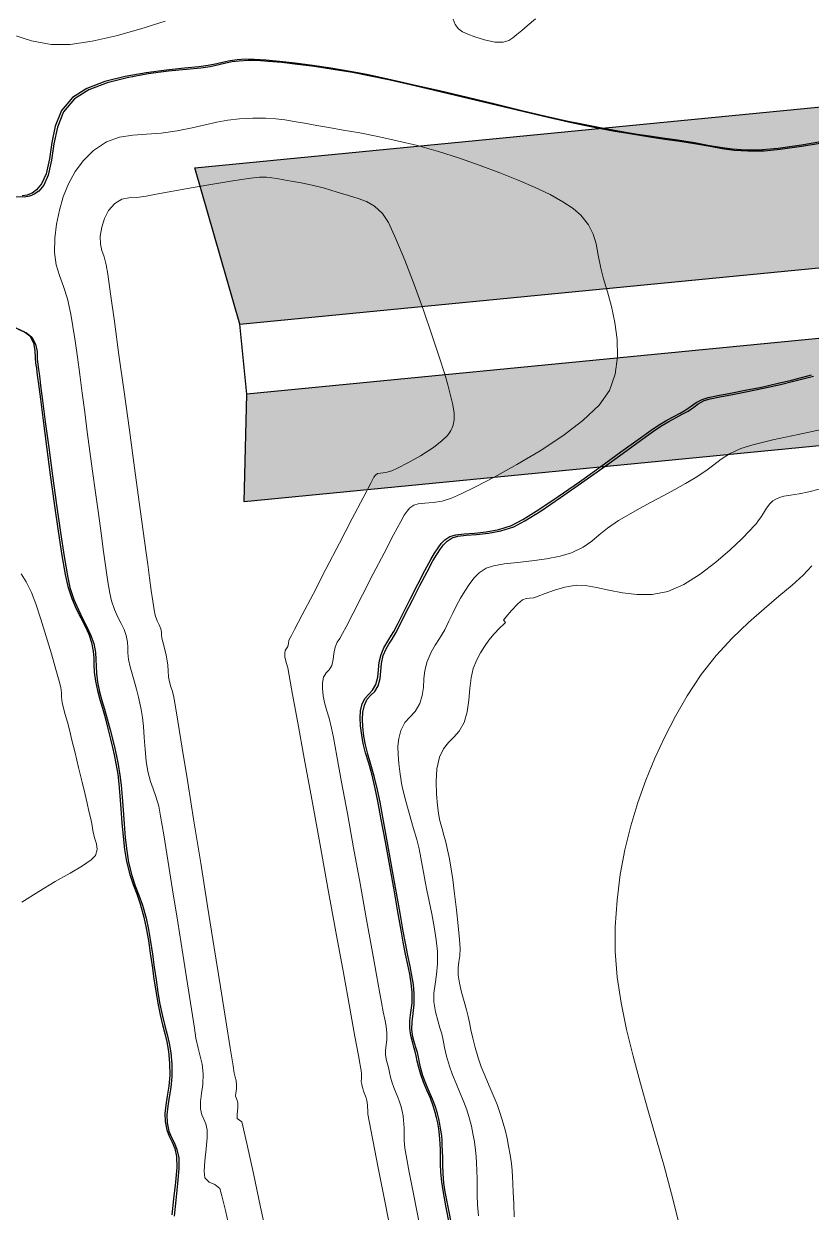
# Model space of a CAD drawing. Header units: metres. Extents: x 2662 to 3279, y 1027 to 1511.
# Drawn here: x 2725.8 to 2764.9, y 1315.4 to 1374.4 of the extents above; entities that cross this region are included whole.
import ezdxf

# ---------------------------------------------------------------- set-up
doc = ezdxf.new("R2010")
doc.units = ezdxf.units.M
doc.header["$LTSCALE"] = 1000
doc.layers.add('BREAKWATER', color=210, linetype='Continuous')
doc.layers.add('CONT-MJR', color=251, linetype='Continuous', lineweight=30)
doc.layers.add('CONT-MNR', color=252, linetype='Continuous', lineweight=9)

# ---------------------------------------------------------------- blocks, each defined once
blk = doc.blocks.new('Break Water Opsi 1')
at = {"transparency": 33554636}
h = blk.add_hatch(dxfattribs=at)
h.set_pattern_fill('GRAVEL', scale=3)
h.set_pattern_definition([(228.012787504, (2.163700201166794, 1.297844943910604), (-24.00000000000018, -27.00000000000001), [0.403608, -39.9572641412211]), (184.969740728, (1.893700201166794, 0.9978449439106045), (35.99999999999993, 3.000000000000105), [0.692604, -68.56777428368999]), (132.510447078, (1.203700201166794, 0.9378449439106045), (30.00000000000035, -32.99999999999959), [0.488364, -48.3480977882991]), (267.273689006, (0.03370020116679373, 0.1878449439106045), (3.000000000000073, 60.00000000000006), [0.6307139999999997, -62.44067412488698]), (292.833654178, (0.003700201166793704, -0.4421550560893956), (-14.99999999999996, 36.00000000000009), [0.6184649999999997, -61.22811938426488]), (357.273689006, (0.2437002011667937, -1.012155056089396), (-60.00000000000006, 3.000000000000076), [0.6307139999999997, -62.44067412488698]), (37.6942404667, (0.8737002011667936, -1.042155056089396), (-38.99999999999999, -29.99999999999992), [0.8340869999999999, -82.574545646748]), (72.2553283749, (1.533700201166794, -0.5321550560893957), (21.00000000000008, 66.00000000000001), [0.7874639999999996, -77.95896449044015]), (121.429565615, (1.773700201166794, 0.2178449439106043), (-24.00000000000006, 38.99999999999996), [0.63285, -62.65221932918699]), (175.236358309, (1.443700201166794, 0.7578449439106043), (32.99999999999995, -3.000000000000114), [0.722496, -35.4022877363769]), (222.397437798, (0.7237002011667937, 0.8178449439106044), (-35.99999999999989, -32.99999999999991), [0.9343440000000001, -92.5001250143847]), (138.814074834, (3.003700201166794, 0.1578449439106042), (-21.0000000000001, 18), [0.3189029999999998, -31.57153443820409]), (171.46923439, (2.763700201166794, 0.3678449439106042), (38.99999999999999, -5.999999999999986), [0.606711, -60.06453424847101]), (225, (2.163700201166794, 0.4578449439106045), (-3.33066907387547e-16, -2.999999999999799), [0.4242629999999999, -3.8183776871193]), (203.198590514, (1.953700201166794, 0.8178449439106044), (14.99999999999997, 5.999999999999926), [0.228474, -22.6188453175917]), (291.801409486, (1.743700201166793, 0.7278449439106045), (-2.999999999999052, 9.000000000000307), [0.323109, -15.8323854214035]), (30.96375653209999, (1.863700201166794, 0.4278449439106042), (9.00000000000016, 5.999999999999939), [0.524787, -16.9680686845359]), (161.565051177, (2.313700201166794, 0.6978449439106047), (6.000000000000035, -2.99999999999993), [0.3794729999999999, -9.107359980505194]), (16.389540334, (0.003700201166793704, 0.7278449439106045), (29.9999999999999, 9.000000000000131), [0.5316, -52.6285354400082]), (70.3461759419, (0.5137002011667937, 0.8778449439106044), (-12.00000000000366, -33.00000000001019), [0.445983, -44.152223241957]), (293.198590514, (2.313700201166794, 1.297844943910604), (-5.999999999999911, 14.99999999999997), [0.456945, -22.3903743175917]), (343.610459666, (2.493700201166793, 0.8778449439106044), (-29.9999999999999, 9.000000000000131), [0.5315999999999996, -52.62853544000698]), (339.44395478, (0.003700201166793704, -1.132155056089396), (-15.00000000000011, 6.000000000000073), [0.5126399999999997, -25.11937123595249]), (294.775140569, (0.4837002011667937, -1.312155056089396), (-15.00000000000002, 33.00000000000001), [0.429534, -42.523929189828]), (66.8014094864, (2.343700201166794, -1.702155056089396), (5.999999999999943, 14.99999999999991), [0.456945, -22.3903743175917]), (17.3540246363, (2.523700201166794, -1.282155056089396), (-38.99999999999993, -11.99999999999989), [0.502893, -49.78627084272]), (69.44395478040002, (0.8737002011667936, -1.702155056089396), (-6.000000000000021, -14.99999999999986), [0.2563199999999998, -25.37569123595249]), (101.309932474, (2.163700201166794, -1.702155056089396), (-2.999999999999892, 12.00000000000004), [0.15297, -15.1440885407784]), (165.963756532, (2.133700201166794, -1.552155056089396), (8.999999999999876, -3.000000000000004), [0.618465, -11.7508518768531]), (186.009005957, (1.533700201166794, -1.402155056089396), (30.00000000000014, 2.999999999999949), [0.57315, -56.74176952362841]), (303.690067526, (1.863700201166794, 0.1578449439106042), (-2.999999999999962, 5.999999999999957), [0.4326659999999998, -10.383987826392]), (353.157226587, (2.103700201166793, -0.2021550560893957), (51.00000000000004, -6.000000000000158), [0.755382, -74.7826878720849]), (60.9453959009, (2.853700201166793, -0.2921550560893957), (-11.99999999999993, -20.99999999999993), [0.308868, -30.578022422961]), (90, (3.003700201166794, -0.0221550560893955), (-3, 3), [0.18, -2.82]), (120.256437164, (1.473700201166794, -1.312155056089396), (12.00000000000003, -21.00000000000002), [0.416772, -41.2605599683494]), (48.01278750420001, (1.263700201166794, -0.9521550560893957), (24, 26.99999999999993), [0.8072159999999999, -39.5536561412211]), (0, (1.803700201166794, -0.3521550560893956), (3, 3), [0.78, -2.22]), (325.3048464690001, (2.583700201166794, -0.3521550560893956), (30.00000000000042, -20.99999999999947), [0.4743419999999999, -46.95982290252598]), (254.054604099, (2.973700201166793, -0.6221550560893956), (-3.000000000000113, -12.00000000000001), [0.436806, -21.4035236678415]), (207.645975364, (2.853700201166793, -1.042155056089396), (-56.99999999999985, -30.00000000000014), [0.711195, -70.40842254677818]), (175.42607874, (2.223700201166793, -1.372155056089396), (-38.99999999999986, 3.000000000000004), [0.752397, -74.48722022390669])])
edge = h.paths.add_edge_path()
edge.add_line((434236.985670043, 132320.7710872445), (434220.090899719, 132319.8673447533))
edge.add_line((434220.090899719, 132319.8673447533), (434185.311480811, 132310.9440993421))
edge.add_line((434185.311480811, 132310.9440993421), (434093.624341269, 132280.8143879171))
edge.add_arc((434096.9595709826, 132273.0920693961), 8.411775114783595, 113.359267861174, 282.6469947045569)
edge.add_line((434098.8012755348, 132264.8843848917), (434190.0131028563, 132294.8578679883))
edge.add_line((434190.0131028563, 132294.8578679883), (434222.644467291, 132303.2299938631))
edge.add_line((434222.644467291, 132303.2299938631), (434234.179722315, 132303.8470428027))
edge.add_line((434234.179722315, 132303.8470428027), (434387.1344768549, 132242.3919128821))
edge.add_line((434387.1344768549, 132242.3919128821), (434387.2182876185, 132248.0700364875))
edge.add_line((434387.2182876185, 132248.0700364875), (434235.0675744319, 132309.2021135813))
edge.add_line((434235.0675744319, 132309.2021135813), (434221.8364727757, 132308.4943496672))
edge.add_line((434221.8364727757, 132308.4943496672), (434188.525425433, 132299.9478397003))
edge.add_line((434188.525425433, 132299.9478397003), (434097.5862162843, 132270.0574223494))
edge.add_arc((434097.4376883176, 132271.8525226088), 1.801234437335475, 122.122792458963, 274.7299224599745, ccw=False)
edge.add_line((434096.4799079776, 132273.3780068986), (434187.5429969459, 132303.3091417742))
edge.add_line((434187.5429969459, 132303.3091417742), (434221.302891492, 132311.9708110473))
edge.add_line((434221.302891492, 132311.9708110473), (434235.6538918677, 132312.7384810766))
edge.add_line((434235.6538918677, 132312.7384810766), (434388.5231546611, 132251.3177005713))
edge.add_line((434388.5231546611, 132251.3177005713), (434393.6674192219, 132257.8185018153))
edge.add_line((434393.6674192219, 132257.8185018153), (434236.985670043, 132320.7710872445))
edge = h.paths.add_edge_path()
edge.add_line((434036.490350245, 132263.1858932888), (433967.0857589357, 132256.4281898427))
edge.add_line((433967.0857589357, 132256.4281898427), (433969.3363691585, 132248.6597292963))
edge.add_line((433969.3363691585, 132248.6597292963), (434037.7724654429, 132255.3231334743))
edge.add_arc((434037.5700973622, 132253.54515385), 1.789459243617594, -72.38423380495408, 83.50658869991548, ccw=False)
edge.add_line((434038.1116452975, 132251.8396069528), (433969.675549013, 132245.1762027747))
edge.add_line((433969.675549013, 132245.1762027747), (433969.5465861936, 132239.8385825571))
edge.add_line((433969.5465861936, 132239.8385825571), (434038.692864848, 132246.5711349248))
edge.add_arc((434037.0793247843, 132254.810603985), 8.39597295916424, 281.0800476892767, 454.0225824890141)
at = {"layer": 'BREAKWATER', "color": 3, "elevation": 3.37554082676733}
blk.add_lwpolyline([(434038.6215603044, 132246.5567963542), (433969.5428859923, 132239.8308264055), (433969.6718488117, 132245.1684466231), (433969.3326689572, 132248.6519731447), (433967.0820587345, 132256.4204336911), (434036.9983424295, 132263.227958991)], dxfattribs=at)
blk.add_lwpolyline([(433969.3326689574, 132248.6519731447), (434037.7687652418, 132255.3153773227, -0.808995576705709), (434038.1079450963, 132251.8318508012), (433969.6718488118, 132245.1684466231)], format="xyb", dxfattribs=at)

msp = doc.modelspace()

# ---------------------------------------------------------------- linework, layer by layer
at = {"flags": 128}
for points in [[(2765.898782018222, 1368.639490581797), (2764.462231003271, 1368.397783924457), (2763.299706092569, 1368.228183267852), (2762.516614688676, 1368.153898011699), (2761.687904593767, 1368.149487961181), (2761.011672002845, 1368.192450389829), (2760.41156920907, 1368.272618721162), (2759.811248505604, 1368.379826378757), (2759.13436218578, 1368.503906785841), (2758.304562542528, 1368.634693366107), (2757.564493759942, 1368.739209381495), (2756.913799387053, 1368.83376853818), (2756.310933139232, 1368.926103865359), (2755.714348732027, 1369.02394839223), (2755.082499880867, 1369.135035148104), (2754.373840301064, 1369.267097162122), (2753.546823708107, 1369.427867463654), (2752.775666459346, 1369.591745250315), (2751.761803903907, 1369.823212767699), (2750.564557719975, 1370.10519570739), (2749.243249586084, 1370.420619761203), (2747.857201180303, 1370.752410620548), (2746.465734180993, 1371.083493977068), (2745.128170266281, 1371.396795522286), (2743.903831114701, 1371.675240947962), (2742.852038404321, 1371.901755945622), (2742.032113813445, 1372.059266206789), (2741.070726287434, 1372.216694652317), (2740.153303283382, 1372.352751691923), (2739.297597141121, 1372.465879695005), (2738.521360200072, 1372.554521031077), (2737.842344800009, 1372.617118069301), (2737.278303280414, 1372.652113179308), (2736.846987980883, 1372.657948730378), (2736.409401753975, 1372.63278560094), (2736.062210797098, 1372.585381323627), (2735.74582077685, 1372.518957123258), (2735.40063735959, 1372.436734224359), (2734.967066211858, 1372.341933851693), (2734.505145189293, 1372.280897574014), (2733.789638573769, 1372.212320584203), (2732.892875186167, 1372.120471832731), (2731.88718384708, 1371.989620269606), (2730.844893377157, 1371.804034845186), (2729.838332597282, 1371.54798450971), (2728.939830327929, 1371.205738213243), (2728.221715389925, 1370.761564906144), (2727.679060629452, 1370.109859837549), (2727.369693930551, 1369.340714243804), (2727.201300241634, 1368.517492271824), (2727.081564511637, 1367.703558068762), (2726.918171689321, 1366.962275781533), (2726.693988610466, 1366.46414003787), (2726.440309965284, 1366.167181133739), (2726.219379092682, 1366.013308849399), (2726.091154562425, 1365.951123542366), (2725.97989345627, 1365.912906384309), (2725.71957741893, 1365.871731607574)], [(2725.416301878867, 1359.311830064961), (2725.840530958026, 1359.116515213837), (2726.104931783745, 1358.912381974146), (2726.287220292666, 1358.562837434157), (2726.357264726364, 1358.189807337806), (2726.373139402246, 1357.83874879956), (2726.392918637313, 1357.555118933999), (2726.432802473252, 1357.302041301252), (2726.45797004929, 1357.099994234198), (2726.491053949517, 1356.845703848677), (2726.534367174375, 1356.513004836374), (2726.630343251628, 1355.767740204795), (2726.768164416949, 1354.705805556771), (2726.937012905894, 1353.423096495079), (2727.126070954079, 1352.015508622319), (2727.324520797119, 1350.578937541325), (2727.521544670569, 1349.209278854697), (2727.70632480987, 1348.00242816521), (2727.868043450871, 1347.054281075641), (2727.995882829068, 1346.46073318853), (2728.192714254022, 1345.867035386017), (2728.413488254532, 1345.353061868906), (2728.640093545778, 1344.898077049506), (2728.85441884282, 1344.481345339776), (2729.038352860777, 1344.082131151673), (2729.173784314712, 1343.679698897274), (2729.259990842022, 1343.244906958872), (2729.288739426061, 1342.890183663093), (2729.293738647014, 1342.560576448955), (2729.308697084954, 1342.201132755475), (2729.3673233203, 1341.756900021496), (2729.46806849254, 1341.284236097165), (2729.58450921945, 1340.850523125594), (2729.713042298389, 1340.417344985103), (2729.85006452666, 1339.946285554189), (2729.991972701507, 1339.398928710939), (2730.118609511467, 1338.878210363832), (2730.219429856165, 1338.464391788216), (2730.305248849442, 1338.085044913557), (2730.386881605197, 1337.66774166909), (2730.475143237388, 1337.140053984399), (2730.535832639201, 1336.646928330864), (2730.586262913187, 1336.056662756465), (2730.632936680339, 1335.402161635672), (2730.68235656165, 1334.716329343249), (2730.741025178168, 1334.032070254248), (2730.815445150888, 1333.382288743373), (2730.912119100684, 1332.799889185272), (2731.072404962498, 1332.150269660265), (2731.242844950581, 1331.643747561941), (2731.419680280144, 1331.185317687322), (2731.599152166046, 1330.67997483331), (2731.777501823438, 1330.032713796924), (2731.895687101059, 1329.472046789752), (2732.00066117302, 1328.870845100474), (2732.096342000818, 1328.243403737414), (2732.186647545778, 1327.604017708664), (2732.275495769455, 1326.966982022665), (2732.366804633172, 1326.346591687568), (2732.464492098486, 1325.757141711695), (2732.585886269225, 1325.164136141752), (2732.707152850634, 1324.678712742966), (2732.821557583345, 1324.249009704664), (2732.922366207697, 1323.823165216348), (2733.002844464149, 1323.349317467229), (2733.056258093157, 1322.775604646576), (2733.058709174801, 1322.169965933582), (2733.008823855837, 1321.627459728722), (2732.933653976476, 1321.136903053771), (2732.860251377103, 1320.687112930677), (2732.815667897695, 1320.266906380925), (2732.826955378753, 1319.865100426464), (2732.913786684046, 1319.455790922492), (2733.041131962555, 1319.13824009614), (2733.18293312739, 1318.851214536447), (2733.313132091599, 1318.533480832567), (2733.405670768231, 1318.12380557354), (2733.410750595677, 1317.589537444389), (2733.345288096286, 1316.854237757721), (2733.250786557211, 1316.029020630968), (2733.168749265197, 1315.225000181915)], [(2746.989183726196, 1314.676619981455), (2746.790196724992, 1315.685264006762), (2746.646803064213, 1316.441828753082), (2746.576949638197, 1316.867892339865), (2746.536821436136, 1317.350023842223), (2746.525728055508, 1317.758861683174), (2746.524674513435, 1318.122109428844), (2746.514665826689, 1318.467470645594), (2746.499959036067, 1318.759941304782), (2746.489218659291, 1318.988128891254), (2746.470060928084, 1319.215154241286), (2746.430102074227, 1319.504138191386), (2746.378589277562, 1319.805244875354), (2746.324262571287, 1320.061769183822), (2746.253977467421, 1320.326528088462), (2746.154589477984, 1320.652338560884), (2746.014069487922, 1321.035125840669), (2745.846910623658, 1321.42852755995), (2745.679751759278, 1321.821929279114), (2745.539231769274, 1322.204716559015), (2745.438228562939, 1322.558619812869), (2745.365251430717, 1322.870200019835), (2745.310386318829, 1323.13608858878), (2745.263719173031, 1323.352916928629), (2745.200957321095, 1323.567236726095), (2745.119267698609, 1323.828944391028), (2745.040925664361, 1324.139688417238), (2744.98820657673, 1324.501117298128), (2744.994963217293, 1324.887584739346), (2745.048886919742, 1325.293497735091), (2745.103010871097, 1325.750584712058), (2745.110368258319, 1326.290574096706), (2745.06728128367, 1326.747147132041), (2744.993834836408, 1327.191938598563), (2744.897715033206, 1327.658397190021), (2744.786607990739, 1328.17997160034), (2744.66819982574, 1328.790110523502), (2744.561947331763, 1329.387623220081), (2744.403524772729, 1330.282865519151), (2744.20937824482, 1331.37783888027), (2743.99595384387, 1332.574544762941), (2743.779697665944, 1333.774984626662), (2743.57705580705, 1334.88115993082), (2743.404474363196, 1335.795072135031), (2743.278399430331, 1336.418722698737), (2743.115837744378, 1337.086507413226), (2742.950498704274, 1337.672337179461), (2742.798671039577, 1338.190022535836), (2742.676643479615, 1338.653374020573), (2742.600704753712, 1339.076202172068), (2742.549637659336, 1339.538304152414), (2742.526133174192, 1339.928875798806), (2742.546743748592, 1340.281203159112), (2742.62802183302, 1340.628572281606), (2742.773114296258, 1340.912597917234), (2742.954701681795, 1341.109998028473), (2743.143636952328, 1341.306713481589), (2743.310773070319, 1341.588685142381), (2743.406545250268, 1341.945828062871), (2743.440803688775, 1342.312409948247), (2743.473523822554, 1342.690900644268), (2743.564681088144, 1343.083769996748), (2743.703299265529, 1343.414990957982), (2743.846163333335, 1343.660486199059), (2744.004890526644, 1343.900650143022), (2744.191098080365, 1344.215877213496), (2744.374178672092, 1344.570041865615), (2744.662618820846, 1345.13963893671), (2745.014622051151, 1345.835991855517), (2745.388391887186, 1346.570424050772), (2745.742131853592, 1347.254258951153), (2746.034045474719, 1347.798819985571), (2746.222336274804, 1348.115430582528), (2746.404487909166, 1348.382250545353), (2746.557648305664, 1348.592525154158), (2746.7352486687, 1348.769628225457), (2746.990720202331, 1348.936933575528), (2747.275053329648, 1349.021237360294), (2747.691006387117, 1349.067740230278), (2748.207444927596, 1349.10722498262), (2748.793234504642, 1349.170474414345), (2749.417240671114, 1349.288271322478), (2750.048328980686, 1349.491398504101), (2750.608679684926, 1349.785621939732), (2751.407319985213, 1350.286463321808), (2752.369134627515, 1350.93328576469), (2753.419008357799, 1351.665452382857), (2754.481825921916, 1352.422326290786), (2755.482472065777, 1353.14327060278), (2756.345831535232, 1353.7676484332), (2756.99678907619, 1354.234822896639), (2757.360229434503, 1354.484157107344), (2757.766606050426, 1354.72290684665), (2758.118656989303, 1354.913018033646), (2758.429606493678, 1355.076645699194), (2758.712678806157, 1355.235944873983), (2758.997377022809, 1355.433290378637), (2759.217720983433, 1355.600420242797), (2759.517251844284, 1355.758054251123), (2759.815996302116, 1355.844975919444), (2760.299359894473, 1355.947389861317), (2760.928494994178, 1356.067458495828), (2761.664553973706, 1356.207344241538), (2762.468689205823, 1356.369209517298), (2763.302053063292, 1356.555216741962), (2763.956658435752, 1356.718997886211), (2764.9569730949, 1356.978995219145)]]:
    msp.add_lwpolyline(points, dxfattribs=at)
at = {"layer": 'CONT-MJR', "elevation": -1, "flags": 128}
for points in [[(2766.006504105549, 1368.579318277169), (2764.569953090598, 1368.337611619829), (2763.407428179896, 1368.168010963224), (2762.624336776003, 1368.093725707071), (2761.795626681093, 1368.089315656553), (2761.119394090171, 1368.132278085201), (2760.519291296397, 1368.212446416534), (2759.91897059293, 1368.319654074129), (2759.242084273107, 1368.443734481213), (2758.412284629855, 1368.574521061479), (2757.672215847268, 1368.679037076867), (2757.021521474379, 1368.773596233552), (2756.418655226559, 1368.865931560731), (2755.822070819354, 1368.963776087602), (2755.190221968193, 1369.074862843476), (2754.481562388391, 1369.206924857494), (2753.654545795433, 1369.367695159026), (2752.883388546673, 1369.531572945687), (2751.869525991234, 1369.763040463071), (2750.672279807301, 1370.045023402762), (2749.350971673411, 1370.360447456575), (2747.96492326763, 1370.69223831592), (2746.57345626832, 1371.02332167244), (2745.235892353608, 1371.336623217658), (2744.011553202027, 1371.615068643334), (2742.959760491648, 1371.841583640994), (2742.139835900772, 1371.999093902161), (2741.178448374761, 1372.156522347689), (2740.261025370709, 1372.292579387295), (2739.405319228447, 1372.405707390377), (2738.629082287399, 1372.494348726449), (2737.950066887336, 1372.556945764673), (2737.38602536774, 1372.59194087468), (2736.954710068209, 1372.59777642575), (2736.517123841301, 1372.572613296312), (2736.169932884425, 1372.525209018999), (2735.853542864176, 1372.45878481863), (2735.508359446917, 1372.376561919732), (2735.074788299185, 1372.281761547065), (2734.61286727662, 1372.220725269387), (2733.897360661095, 1372.152148279575), (2733.000597273493, 1372.060299528103), (2731.994905934406, 1371.929447964978), (2730.952615464484, 1371.743862540558), (2729.946054684608, 1371.487812205082), (2729.047552415256, 1371.145565908615), (2728.329437477251, 1370.701392601516), (2727.786782716778, 1370.049687532921), (2727.477416017878, 1369.280541939176), (2727.309022328961, 1368.457319967196), (2727.189286598964, 1367.643385764134), (2727.025893776648, 1366.902103476905), (2726.801710697792, 1366.403967733243), (2726.54803205261, 1366.107008829111), (2726.327101180009, 1365.953136544771), (2726.198876649752, 1365.890951237738), (2726.087615543597, 1365.852734079681), (2725.827299506257, 1365.811559302946), (2725.352556883153, 1365.830410625068)], [(2725.524023966193, 1359.251657760333), (2725.948253045352, 1359.056342909209), (2726.212653871072, 1358.852209669518), (2726.394942379992, 1358.502665129529), (2726.46498681369, 1358.129635033178), (2726.480861489573, 1357.778576494932), (2726.500640724639, 1357.494946629371), (2726.540524560579, 1357.241868996624), (2726.565692136616, 1357.03982192957), (2726.598776036843, 1356.785531544049), (2726.642089261702, 1356.452832531746), (2726.738065338955, 1355.707567900167), (2726.875886504276, 1354.645633252143), (2727.044734993221, 1353.362924190451), (2727.233793041406, 1351.955336317691), (2727.432242884445, 1350.518765236697), (2727.629266757895, 1349.149106550069), (2727.814046897197, 1347.942255860582), (2727.975765538197, 1346.994108771013), (2728.103604916395, 1346.400560883902), (2728.300436341348, 1345.806863081389), (2728.521210341859, 1345.292889564279), (2728.747815633104, 1344.837904744878), (2728.962140930146, 1344.421173035148), (2729.146074948104, 1344.021958847045), (2729.281506402039, 1343.619526592646), (2729.367712929349, 1343.184734654244), (2729.396461513387, 1342.830011358465), (2729.401460734341, 1342.500404144327), (2729.41641917228, 1342.140960450847), (2729.475045407627, 1341.696727716868), (2729.575790579866, 1341.224063792537), (2729.692231306776, 1340.790350820966), (2729.820764385716, 1340.357172680475), (2729.957786613987, 1339.886113249561), (2730.099694788833, 1339.338756406311), (2730.226331598794, 1338.818038059204), (2730.327151943492, 1338.404219483588), (2730.412970936769, 1338.024872608929), (2730.494603692524, 1337.607569364462), (2730.582865324714, 1337.079881679771), (2730.643554726527, 1336.586756026236), (2730.693985000514, 1335.996490451837), (2730.740658767666, 1335.341989331044), (2730.790078648976, 1334.656157038621), (2730.848747265495, 1333.97189794962), (2730.923167238215, 1333.322116438746), (2731.019841188011, 1332.739716880644), (2731.180127049824, 1332.090097355637), (2731.350567037908, 1331.583575257313), (2731.527402367471, 1331.125145382694), (2731.706874253373, 1330.619802528682), (2731.885223910765, 1329.972541492296), (2732.003409188385, 1329.411874485124), (2732.108383260346, 1328.810672795846), (2732.204064088145, 1328.183231432786), (2732.294369633105, 1327.543845404036), (2732.383217856782, 1326.906809718037), (2732.474526720499, 1326.28641938294), (2732.572214185812, 1325.696969407067), (2732.693608356552, 1325.103963837124), (2732.814874937961, 1324.618540438338), (2732.929279670671, 1324.188837400036), (2733.030088295024, 1323.76299291172), (2733.110566551476, 1323.289145162601), (2733.163980180484, 1322.715432341948), (2733.166431262128, 1322.109793628954), (2733.116545943164, 1321.567287424094), (2733.041376063803, 1321.076730749143), (2732.96797346443, 1320.626940626049), (2732.923389985021, 1320.206734076297), (2732.93467746608, 1319.804928121836), (2733.021508771372, 1319.395618617864), (2733.148854049882, 1319.078067791512), (2733.290655214717, 1318.791042231819), (2733.420854178926, 1318.473308527939), (2733.513392855558, 1318.063633268912), (2733.518472683004, 1317.529365139761), (2733.453010183613, 1316.794065453093), (2733.358508644537, 1315.96884832634), (2733.276471352524, 1315.164827877287)], [(2747.096905813522, 1314.616447676827), (2746.897918812318, 1315.625091702134), (2746.754525151539, 1316.381656448454), (2746.684671725524, 1316.807720035237), (2746.644543523463, 1317.289851537595), (2746.633450142835, 1317.698689378546), (2746.632396600761, 1318.061937124216), (2746.622387914015, 1318.407298340966), (2746.607681123393, 1318.699769000154), (2746.596940746617, 1318.927956586626), (2746.57778301541, 1319.154981936658), (2746.537824161554, 1319.443965886758), (2746.486311364889, 1319.745072570726), (2746.431984658614, 1320.001596879194), (2746.361699554748, 1320.266355783834), (2746.26231156531, 1320.592166256256), (2746.121791575249, 1320.974953536041), (2745.954632710985, 1321.368355255322), (2745.787473846604, 1321.761756974486), (2745.646953856601, 1322.144544254387), (2745.545950650266, 1322.498447508241), (2745.472973518044, 1322.810027715207), (2745.418108406156, 1323.075916284152), (2745.371441260358, 1323.292744624001), (2745.308679408422, 1323.507064421467), (2745.226989785936, 1323.7687720864), (2745.148647751687, 1324.07951611261), (2745.095928664056, 1324.4409449935), (2745.10268530462, 1324.827412434718), (2745.156609007069, 1325.233325430464), (2745.210732958424, 1325.69041240743), (2745.218090345646, 1326.230401792078), (2745.175003370997, 1326.686974827413), (2745.101556923734, 1327.131766293935), (2745.005437120532, 1327.598224885393), (2744.894330078066, 1328.119799295712), (2744.775921913067, 1328.729938218874), (2744.66966941909, 1329.327450915453), (2744.511246860056, 1330.222693214523), (2744.317100332147, 1331.317666575642), (2744.103675931196, 1332.514372458313), (2743.88741975327, 1333.714812322035), (2743.684777894377, 1334.820987626192), (2743.512196450522, 1335.734899830403), (2743.386121517658, 1336.358550394109), (2743.223559831705, 1337.026335108598), (2743.0582207916, 1337.612164874833), (2742.906393126904, 1338.129850231208), (2742.784365566941, 1338.593201715945), (2742.708426841039, 1339.01602986744), (2742.657359746662, 1339.478131847786), (2742.633855261519, 1339.868703494178), (2742.654465835919, 1340.221030854484), (2742.735743920347, 1340.568399976978), (2742.880836383584, 1340.852425612606), (2743.062423769122, 1341.049825723846), (2743.251359039655, 1341.246541176961), (2743.418495157645, 1341.528512837753), (2743.514267337595, 1341.885655758243), (2743.548525776102, 1342.25223764362), (2743.581245909881, 1342.63072833964), (2743.67240317547, 1343.02359769212), (2743.811021352855, 1343.354818653354), (2743.953885420661, 1343.600313894431), (2744.112612613971, 1343.840477838394), (2744.298820167692, 1344.155704908868), (2744.481900759419, 1344.509869560987), (2744.770340908172, 1345.079466632082), (2745.122344138478, 1345.775819550889), (2745.496113974513, 1346.510251746144), (2745.849853940918, 1347.194086646525), (2746.141767562046, 1347.738647680943), (2746.33005836213, 1348.055258277901), (2746.512209996493, 1348.322078240725), (2746.665370392991, 1348.532352849531), (2746.842970756027, 1348.709455920829), (2747.098442289657, 1348.8767612709), (2747.382775416975, 1348.961065055666), (2747.798728474444, 1349.00756792565), (2748.315167014923, 1349.047052677992), (2748.900956591969, 1349.110302109717), (2749.524962758441, 1349.22809901785), (2750.156051068013, 1349.431226199473), (2750.716401772253, 1349.725449635104), (2751.515042072539, 1350.22629101718), (2752.476856714841, 1350.873113460063), (2753.526730445125, 1351.605280078229), (2754.589548009243, 1352.362153986158), (2755.590194153104, 1353.083098298152), (2756.453553622559, 1353.707476128572), (2757.104511163517, 1354.174650592011), (2757.467951521829, 1354.423984802716), (2757.874328137753, 1354.662734542022), (2758.226379076629, 1354.852845729018), (2758.537328581005, 1355.016473394566), (2758.820400893484, 1355.175772569356), (2759.105099110136, 1355.373118074009), (2759.325443070759, 1355.540247938169), (2759.624973931611, 1355.697881946495), (2759.923718389443, 1355.784803614816), (2760.4070819818, 1355.887217556689), (2761.036217081505, 1356.0072861912), (2761.772276061033, 1356.14717193691), (2762.576411293149, 1356.30903721267), (2763.409775150619, 1356.495044437334), (2764.064380523078, 1356.658825581583), (2765.064695182226, 1356.918822914517)]]:
    msp.add_lwpolyline(points, dxfattribs=at)
at = {"layer": 'CONT-MNR', "flags": 128}
for points, elevation in [([(2732.836051001387, 1374.544935751338), (2731.623741043032, 1374.169824721564), (2730.39827152749, 1373.827832813006), (2729.212011461145, 1373.558553271791), (2728.117329850676, 1373.40157934451), (2727.166595702408, 1373.396504277344), (2726.186440504504, 1373.574620114853), (2725.209276089211, 1373.888036840111), (2724.27315294888, 1374.289101649231), (2723.416121575631, 1374.730161737923)], -1), ([(2751.234294738329, 1374.672261980925), (2750.83343104046, 1374.315578155026), (2750.561393637442, 1374.094363172985), (2750.307823618407, 1373.89811315211), (2750.112299610219, 1373.725295938998), (2749.90965209325, 1373.588928566586), (2749.634711547754, 1373.502028067985), (2749.217262684017, 1373.511743973456), (2748.707951371208, 1373.619215185968), (2748.222899827989, 1373.768442797572), (2747.878230273082, 1373.903427900145), (2747.613462333334, 1374.030198530042), (2747.416391683741, 1374.166158225019), (2747.239783460739, 1374.38156887433), (2747.146183934295, 1374.6468354833)], -1), ([(2745.473825760942, 1314.752846789818), (2745.193588505673, 1316.186777810256), (2744.965813816117, 1317.361177132912), (2744.809695800067, 1318.18162372817), (2744.744428565259, 1318.553696566126), (2744.716469645208, 1318.932746614718), (2744.712981673248, 1319.242749542212), (2744.706665939418, 1319.523519630874), (2744.695682171615, 1319.749401660617), (2744.684524318901, 1319.928673784695), (2744.655395003093, 1320.152050346001), (2744.613766540656, 1320.387876571137), (2744.564382400537, 1320.59462552865), (2744.488351933366, 1320.84820332417), (2744.403154774219, 1321.08028694997), (2744.301806486735, 1321.318806101956), (2744.200458199192, 1321.557325253943), (2744.115261040045, 1321.789408879685), (2744.037683029542, 1322.069902438069), (2743.986751346033, 1322.303567158505), (2743.948217970376, 1322.485561857912), (2743.894264217058, 1322.665153116725), (2743.827912155887, 1322.896414396509), (2743.781174900591, 1323.18171483614), (2743.785271446452, 1323.416029740804), (2743.817965344641, 1323.662134469933), (2743.850780653592, 1323.939265943404), (2743.855241431679, 1324.266661081269), (2743.819528816733, 1324.610777617762), (2743.75687572878, 1324.951654815678), (2743.676383899466, 1325.32890188727), (2743.58715505991, 1325.782128044909), (2743.505610038758, 1326.235133679157), (2743.339269964897, 1327.157873996398), (2743.106780848581, 1328.446209140918), (2742.826788700359, 1329.995999257061), (2742.517939530836, 1331.703104489406), (2742.198879350442, 1333.463384982412), (2741.888254169723, 1335.172700880542), (2741.604709999111, 1336.726912328256), (2741.366892849211, 1338.021879469899), (2741.193448730394, 1338.953462450047), (2741.103023653267, 1339.417521413222), (2740.979811761353, 1339.912960561381), (2740.857820193748, 1340.334414394262), (2740.756238301749, 1340.698152767242), (2740.694255436653, 1341.020445535755), (2740.656387025373, 1341.381503794614), (2740.653990741585, 1341.677756990636), (2740.710732404957, 1341.956795758083), (2740.833180444256, 1342.171047440536), (2740.984344144584, 1342.323128100349), (2741.122550610685, 1342.535911450376), (2741.189542058854, 1342.824329121834), (2741.212009110312, 1343.123751107235), (2741.275701478065, 1343.437708661756), (2741.387405841727, 1343.690202190405), (2741.507815545249, 1343.879507062938), (2741.65354029776, 1344.120566981243), (2741.824969826382, 1344.450628715839), (2742.176436504814, 1345.132994227791), (2742.64811617491, 1346.0493424892), (2743.180184678523, 1347.081352471937), (2743.712817857507, 1348.11070314787), (2744.186191553715, 1349.019073489219), (2744.540481608942, 1349.688142467679), (2744.715863864984, 1349.999589055466), (2744.859733261866, 1350.210075241844), (2744.991370632603, 1350.36722362936), (2745.188715511466, 1350.505129357606), (2745.409017324447, 1350.563986823526), (2745.740436662104, 1350.594802522372), (2746.149865633342, 1350.630310406831), (2746.604196346131, 1350.703244429645), (2747.070320909085, 1350.846338543673), (2747.507956922112, 1351.043520615068), (2748.252072209608, 1351.406122719326), (2749.217786851338, 1351.905871152917), (2750.320220927008, 1352.514492212543), (2751.474494516383, 1353.203712194906), (2752.595727699109, 1353.945257396476), (2753.599040554777, 1354.71085411384), (2754.399553163151, 1355.47222864364), (2754.912385603994, 1356.201107282522), (2755.198640330927, 1357.017940769593), (2755.315135112031, 1357.869224639823), (2755.298325142007, 1358.729454681607), (2755.184665615669, 1359.57312668276), (2755.010611727833, 1360.374736431501), (2754.812618673429, 1361.108779715995), (2754.627141647273, 1361.749752324172), (2754.490635844121, 1362.272150044252), (2754.359879047958, 1362.930489979141), (2754.249961740627, 1363.479986408823), (2754.10504493612, 1363.964476856675), (2753.869289648136, 1364.427798846194), (2753.486856890609, 1364.913789900932), (2753.114984433108, 1365.241083928481), (2752.602829867624, 1365.581263701703), (2751.966116489842, 1365.931659684672), (2751.220567595795, 1366.289602341693), (2750.381906481168, 1366.652422136608), (2749.465856441878, 1367.017449533664), (2748.488140773842, 1367.382014996935), (2747.464482772803, 1367.743448990494), (2746.420260834856, 1368.078001718425), (2745.383107737928, 1368.366477529441), (2744.372128350776, 1368.613038104707), (2743.406427542271, 1368.821845125563), (2742.505110181169, 1368.997060273289), (2741.687281136284, 1369.142845229227), (2740.972045276197, 1369.263361674307), (2740.378507470071, 1369.362771290044), (2739.752840766275, 1369.476149557838), (2739.241147185093, 1369.573336097335), (2738.786104562866, 1369.650882225115), (2738.330390735645, 1369.705339257703), (2737.816683539829, 1369.733258511736), (2737.187660811584, 1369.731191303737), (2736.534215490973, 1369.694880156992), (2735.954134217288, 1369.625230528512), (2735.400435375631, 1369.526538136047), (2734.826137350871, 1369.40309869694), (2734.184258528111, 1369.259207929), (2733.427817292278, 1369.099161549685), (2732.634987881173, 1368.986453320928), (2731.904363037377, 1368.939139706937), (2731.219588903244, 1368.893360478552), (2730.564311620895, 1368.785255406731), (2729.922177332685, 1368.550964262317), (2729.276832181028, 1368.12662681621), (2728.768138472863, 1367.630306776245), (2728.353831388172, 1367.075055913981), (2728.023967179585, 1366.471202098862), (2727.768602099734, 1365.8290732001), (2727.577792401425, 1365.158997087313), (2727.44159433717, 1364.471301629887), (2727.350064159661, 1363.776314697035), (2727.330166341503, 1363.050508144642), (2727.416993625694, 1362.451213102128), (2727.576539262954, 1361.912451326013), (2727.774796503595, 1361.368244572698), (2727.977758598338, 1360.75261459876), (2728.151418797554, 1359.99958316066), (2728.252864647307, 1359.381883030156), (2728.359999716514, 1358.664436537346), (2728.472367621725, 1357.863274693994), (2728.589511979487, 1356.994428511864), (2728.710976406116, 1356.073929002606), (2728.836304518335, 1355.117807178215), (2728.965039932517, 1354.142094050282), (2729.096726265269, 1353.162820630688), (2729.230907133081, 1352.196017931196), (2729.378479512407, 1351.128691606321), (2729.516937902662, 1350.090952708367), (2729.646450707222, 1349.105281469509), (2729.767186329816, 1348.194158122041), (2729.879313173994, 1347.380062898427), (2729.982999643194, 1346.685476030902), (2730.0784141412, 1346.132877751933), (2730.165725071332, 1345.744748293578), (2730.314598791999, 1345.308528850534), (2730.481649961205, 1344.939916619313), (2730.647436938015, 1344.616652888925), (2730.792518081259, 1344.316478948323), (2730.89745175006, 1344.017136086341), (2730.95799732831, 1343.688618857627), (2730.970951459602, 1343.424484929051), (2730.977212930097, 1343.158060087687), (2731.017680526012, 1342.822670120843), (2731.097521593677, 1342.460352382895), (2731.191723099676, 1342.12652005719), (2731.295913260371, 1341.774562674206), (2731.40572029224, 1341.357869764654), (2731.501287393504, 1340.965657787553), (2731.574420305375, 1340.659631958678), (2731.638241058971, 1340.351914943468), (2731.705871685, 1339.95462940742), (2731.756642394815, 1339.507718389544), (2731.79808881285, 1338.958557586516), (2731.841295346209, 1338.36323599498), (2731.897346401994, 1337.777842611346), (2731.977326387364, 1337.258466432318), (2732.102867602486, 1336.770222100177), (2732.237352748342, 1336.397820361638), (2732.376221272628, 1336.025990936188), (2732.514912622922, 1335.539463543547), (2732.607324292242, 1335.049574526648), (2732.763982954201, 1334.119097560567), (2732.968523185583, 1332.858058008288), (2733.204579562879, 1331.376481233204), (2733.455786662466, 1329.784392598124), (2733.705779061012, 1328.191817466267), (2733.938191335065, 1326.708781200791), (2734.136658061062, 1325.44530916474), (2734.284813815611, 1324.511426721273), (2734.366293175145, 1324.017159233491), (2734.475183161149, 1323.512333814385), (2734.579380641399, 1323.117144973697), (2734.665322056854, 1322.72713716984), (2734.719443848414, 1322.237854860762), (2734.708916591887, 1321.710256081754), (2734.646276875689, 1321.259920041931), (2734.586010160389, 1320.864322960474), (2734.582601906323, 1320.500941056739), (2734.651760476408, 1320.205592940019), (2734.75262216397, 1319.981531668319), (2734.854814324993, 1319.75738513363), (2734.927964315225, 1319.461781228), (2734.925757807446, 1319.062657936108), (2734.870063620036, 1318.509874493796), (2734.803681013406, 1317.918014646314), (2734.769409248139, 1317.401662138737), (2734.810047584876, 1317.075400716431), (2735.024016548064, 1316.863712422531), (2735.299464954644, 1316.747136951638), (2735.548504118516, 1316.538301928474), (2735.658252541964, 1316.181964484374), (2735.849880886263, 1315.375776610784), (2736.10284824483, 1314.228294963929)], 1), ([(2744.143673382582, 1313.866278144628), (2743.76235425379, 1315.831044405272), (2743.426520745618, 1317.563122040107), (2743.158170212991, 1318.950138809315), (2742.979300010425, 1319.879722473425), (2742.911907492437, 1320.239500792445), (2742.900274413346, 1320.44126344057), (2742.898666052263, 1320.579568616212), (2742.892053619492, 1320.690093714201), (2742.880687932017, 1320.799962500731), (2742.857036643428, 1320.916120107092), (2742.822114388807, 1321.044068087572), (2742.75670234987, 1321.209084643963), (2742.691290310932, 1321.374101200471), (2742.656197949137, 1321.510799898572), (2742.632716767664, 1321.618206787253), (2742.602356966933, 1321.724541565151), (2742.574143224511, 1321.862312374094), (2742.587893664952, 1322.020637064455), (2742.600114605156, 1322.242748065833), (2742.58116093499, 1322.402695427513), (2742.547304472885, 1322.568853946907), (2742.506110294081, 1322.774145566199), (2742.438396903744, 1323.147294314908), (2742.267305424785, 1324.088999476905), (2742.011595656454, 1325.495917837466), (2741.690027397824, 1327.264706181867), (2741.321360448258, 1329.292021295386), (2740.924354606773, 1331.474519963357), (2740.517769672616, 1333.708858970999), (2740.120365444977, 1335.891695103705), (2739.750901723047, 1337.919685146752), (2739.428138306014, 1339.6894858853), (2739.170834993011, 1341.097754104859), (2738.997751583344, 1342.041146590472), (2738.927647876028, 1342.416320127649), (2738.871077071525, 1342.637589754809), (2738.819138691352, 1342.817160837915), (2738.787806119478, 1342.964688899442), (2738.775912702781, 1343.14856250134), (2738.793442977009, 1343.285019234619), (2738.861671739839, 1343.384284775336), (2738.934328150876, 1343.48313775843), (2738.959949828043, 1343.630838236287), (2738.986721867986, 1343.791647326881), (2739.046103316067, 1343.910216085827), (2739.115982515213, 1344.025256748932), (2739.266508123138, 1344.314412061106), (2739.64477712789, 1345.042395796724), (2740.185788531612, 1346.083711166731), (2740.824541336565, 1347.312861382244), (2741.496034544892, 1348.604349654265), (2742.135267158678, 1349.832679193913), (2742.677238180185, 1350.872353212074), (2743.056946611613, 1351.597874919865), (2743.209391455107, 1351.883747528346), (2743.289258166565, 1351.990470735919), (2743.38671082066, 1352.073325139684), (2743.538901610008, 1352.098379634593), (2743.797968797967, 1352.124653350834), (2744.092312837426, 1352.201278583128), (2744.38357111276, 1352.336118353861), (2744.897612557396, 1352.598603307425), (2745.527011023135, 1352.952949538284), (2746.164340362068, 1353.363373140785), (2746.607723690452, 1353.708040946028), (2746.865385917655, 1353.964043612864), (2746.988614708068, 1354.129228375949), (2747.033087067422, 1354.209316839328), (2747.075727610382, 1354.302932127069), (2747.141831479151, 1354.483129610987), (2747.197773002669, 1354.74020379902), (2747.204935583634, 1355.070498179509), (2747.13389798894, 1355.489487293157), (2747.01076097635, 1355.949194154101), (2746.874930909135, 1356.485957851265), (2746.730351911275, 1357.010905707934), (2746.460456026426, 1357.868184178117), (2746.095936351338, 1358.960454187162), (2745.667485982528, 1360.19037666036), (2745.20579801622, 1361.460612522768), (2744.741565549221, 1362.673822699736), (2744.305481677874, 1363.732668116379), (2743.928239498636, 1364.539809697987), (2743.640532108197, 1364.997908369794), (2743.237552047182, 1365.363105895037), (2742.843907676345, 1365.593503176565), (2742.425914309103, 1365.747413910324), (2741.949887258349, 1365.883151791971), (2741.382141837558, 1366.059030517393), (2740.75642255583, 1366.251368426699), (2740.148493765736, 1366.401869624659), (2739.587700545438, 1366.516926453546), (2739.103387973096, 1366.602931255688), (2738.724901126697, 1366.666276373416), (2738.390334567869, 1366.727855515123), (2738.127750042709, 1366.774317972867), (2737.86459918844, 1366.801299006892), (2737.528333642228, 1366.804433877095), (2737.085756932675, 1366.754954475075), (2736.300432712654, 1366.634965705201), (2735.305388679843, 1366.469582079309), (2734.233652531867, 1366.283918108888), (2733.21825196623, 1366.103088305778), (2732.392214680614, 1365.952207181409), (2731.888568372639, 1365.85638924756), (2731.420704288524, 1365.797447524305), (2731.032901974685, 1365.773670569451), (2730.683778009784, 1365.700077823344), (2730.33194897219, 1365.491688726334), (2730.021550612058, 1365.151264394614), (2729.810984559473, 1364.752057381537), (2729.680266213137, 1364.314824283919), (2729.609410971635, 1363.860321698633), (2729.614023699657, 1363.471392563118), (2729.694339134497, 1363.161372941783), (2729.807317484577, 1362.846759121031), (2729.909918957738, 1362.444047387205), (2729.979311519651, 1361.979646213334), (2730.117116916458, 1361.005358307487), (2730.30839464662, 1359.631816807766), (2730.538204208714, 1357.969654852272), (2730.791605101315, 1356.129505579341), (2731.053656823001, 1354.222002127131), (2731.309418872289, 1352.357777633802), (2731.543950747872, 1350.647465237688), (2731.742311947978, 1349.201698076776), (2731.889561971532, 1348.131109289398), (2731.970760316703, 1347.546332013658), (2732.061191658081, 1346.884884648413), (2732.142618845507, 1346.266470823942), (2732.215311062056, 1345.727023820665), (2732.279537490394, 1345.302476918771), (2732.335567313478, 1345.028763398625), (2732.436804991215, 1344.760237021294), (2732.543697253742, 1344.548911804605), (2732.621119185408, 1344.354573275409), (2732.647707230993, 1344.190505757792), (2732.650735979666, 1344.055686456714), (2732.668037731665, 1343.888440220074), (2732.710910650668, 1343.703285695326), (2732.76273536717, 1343.527114473613), (2732.819467882916, 1343.316810818254), (2732.866995462856, 1343.121900691748), (2732.901993487786, 1342.966461535175), (2732.93660013267, 1342.769204830441), (2732.960628808359, 1342.544109699879), (2732.980661636567, 1342.265217291754), (2733.005147098097, 1341.975278365232), (2733.042533674044, 1341.717043679421), (2733.108719444833, 1341.475265229044), (2733.180055565607, 1341.287197636596), (2733.252323422464, 1341.046213290169), (2733.316381554293, 1340.674756916163), (2733.465295787201, 1339.76551239435), (2733.683556468167, 1338.41640759828), (2733.955653943994, 1336.725370401497), (2734.266078561893, 1334.790328677899), (2734.599320668668, 1332.709210300974), (2734.939870611298, 1330.579943144267), (2735.272218736877, 1328.500455081618), (2735.58085539221, 1326.568673986515), (2735.850270924507, 1324.882527732795), (2736.064955680514, 1323.539944193889), (2736.209400007209, 1322.63885124346), (2736.268094251746, 1322.277176755287), (2736.315060848136, 1322.068448571295), (2736.356715045577, 1321.902858730212), (2736.38262960367, 1321.700105074949), (2736.373448783705, 1321.477883481751), (2736.344692820566, 1321.295880878674), (2736.338248433894, 1321.136781687014), (2736.393390138283, 1320.968324590397), (2736.450257862219, 1320.799756882344), (2736.439798662438, 1320.551468188855), (2736.406857625813, 1320.233565994577), (2736.412014598841, 1320.025795646284), (2736.526074403954, 1319.938235623044), (2736.651514011784, 1319.851601447251), (2736.732194095034, 1319.514632463494), (2736.929021774499, 1318.622782625006), (2737.218857443017, 1317.285971465909), (2737.578561493195, 1315.614118520617), (2737.98499431752, 1313.717143323253)], 2), ([(2748.409470711077, 1315.182088113487), (2748.360644930973, 1315.729053247876), (2748.341105882485, 1316.205700602771), (2748.337299224338, 1316.63179874523), (2748.335670615196, 1317.027116242079), (2748.322665713727, 1317.411421660257), (2748.302168848225, 1317.819038248718), (2748.287199976678, 1318.137063467914), (2748.260499831521, 1318.453468877396), (2748.204809145361, 1318.856226036655), (2748.133015719998, 1319.275878659663), (2748.057300546497, 1319.633396790809), (2747.959344141766, 1320.002391485071), (2747.820827022543, 1320.456473797599), (2747.66831094725, 1320.881609689192), (2747.487281627719, 1321.318106875619), (2747.296747893327, 1321.758391160324), (2747.115718573797, 1322.194888346693), (2746.963202498503, 1322.620024238345), (2746.822434250032, 1323.113259482411), (2746.720725963357, 1323.547509062609), (2746.644260413536, 1323.918078170954), (2746.579220375686, 1324.22027199923), (2746.491749133041, 1324.518969670035), (2746.377898241916, 1324.88371184932), (2746.268712886957, 1325.316796043636), (2746.195238252984, 1325.820519760116), (2746.195418053539, 1326.250662677437), (2746.246047971304, 1326.692490265453), (2746.313613672158, 1327.168643130145), (2746.364600821397, 1327.701761877029), (2746.365495084784, 1328.314487111968), (2746.308387282071, 1328.904490602591), (2746.208304131868, 1329.546494693127), (2746.083796961232, 1330.19867818108), (2745.953417096461, 1330.819219863722), (2745.835715864318, 1331.366298538323), (2745.749244591628, 1331.79809300227), (2745.670451524375, 1332.254932479215), (2745.611516073462, 1332.611166252852), (2745.547577535616, 1332.966321146679), (2745.453775207569, 1333.419923984427), (2745.337152281542, 1333.877211781141), (2745.16356459615, 1334.489288003223), (2744.963391541852, 1335.188476733902), (2744.767012509225, 1335.907102056294), (2744.604806888731, 1336.577488053338), (2744.507154070771, 1337.131958808382), (2744.447748475358, 1337.657820499192), (2744.41002350446, 1338.113785008008), (2744.405817050253, 1338.523657670924), (2744.446967005088, 1338.911243824618), (2744.545311260968, 1339.30034880507), (2744.747980098821, 1339.697083026676), (2745.001625970878, 1339.972816515811), (2745.26553555543, 1340.247593656978), (2745.498995530244, 1340.641458834386), (2745.615571864181, 1341.039607507449), (2745.666433638892, 1341.445752722774), (2745.694473763287, 1341.861660851263), (2745.742585146799, 1342.289098263932), (2745.853660698339, 1342.729831331681), (2746.047286089101, 1343.192489182965), (2746.246842247549, 1343.535403170778), (2746.468556422506, 1343.870870267488), (2746.72865586297, 1344.311187445749), (2746.940430253278, 1344.72864526811), (2747.130672036786, 1345.131396737862), (2747.315041907364, 1345.517427762951), (2747.509200558764, 1345.884724250976), (2747.728808684739, 1346.23127210959), (2747.981018640158, 1346.600715135554), (2748.193086881772, 1346.891864594228), (2748.438995077041, 1347.137084231635), (2748.792724893195, 1347.368737793625), (2749.149044354271, 1347.485717962069), (2749.685157671104, 1347.576742631422), (2750.34288498538, 1347.655923943773), (2751.064046438899, 1347.737374041094), (2751.790462173462, 1347.835205065649), (2752.463952330639, 1347.96352915947), (2753.026337052287, 1348.136458464646), (2753.603660119056, 1348.418285976552), (2754.032921948469, 1348.709901558624), (2754.40730409912, 1349.020235804938), (2754.819988129601, 1349.358219309691), (2755.364155598566, 1349.732782667018), (2755.857714467099, 1350.025426148767), (2756.407157543929, 1350.333178130309), (2756.989141052588, 1350.648978376626), (2757.580321216256, 1350.965766652526), (2758.157354258582, 1351.276482722936), (2758.696896402921, 1351.574066352895), (2759.175603872746, 1351.851457307213), (2759.701419524964, 1352.198638958081), (2760.103693247073, 1352.506757002479), (2760.469802456325, 1352.788424138485), (2760.887124570435, 1353.056253064405), (2761.443037006654, 1353.322856478258), (2762.04197042284, 1353.506467364884), (2763.030928079038, 1353.744018800188), (2764.288701758486, 1354.015913763705), (2765.694083244539, 1354.302555236015)], -1), ([(2750.175079666194, 1315.133437226973), (2750.155893134884, 1315.788479713704), (2750.130665600881, 1316.355372674861), (2750.108360569981, 1316.786384975402), (2750.093426116683, 1317.129420237713), (2750.074529240489, 1317.442243470384), (2750.040336940553, 1317.78261968218), (2749.979516216495, 1318.208313881983), (2749.905507516872, 1318.648268624772), (2749.83128717495, 1319.025140080465), (2749.744826018169, 1319.387263679858), (2749.63409487321, 1319.782974854267), (2749.487064567219, 1320.260609034197), (2749.327262611127, 1320.713693827954), (2749.139244734425, 1321.178021445851), (2748.937118897446, 1321.647970475878), (2748.734993060584, 1322.117919505904), (2748.546975183882, 1322.582247123918), (2748.387173227732, 1323.035331917617), (2748.23817203479, 1323.547244894765), (2748.123499116045, 1324.011513663437), (2748.03408162872, 1324.425055458657), (2747.960846730391, 1324.7847875158), (2747.894721578456, 1325.087627069889), (2747.806236702366, 1325.419850532528), (2747.688282355898, 1325.838350406654), (2747.565325282513, 1326.295968064845), (2747.461832225787, 1326.745544879213), (2747.402269929123, 1327.13992222222), (2747.397593705448, 1327.512131738516), (2747.434194690663, 1327.804882958978), (2747.47761236166, 1328.098827634395), (2747.493386194924, 1328.474617514973), (2747.464968964689, 1328.919344551202), (2747.401150924851, 1329.59102800277), (2747.315012698759, 1330.38311418371), (2747.219634909415, 1331.189049408286), (2747.128098180167, 1331.90227999059), (2747.053483134135, 1332.416252244827), (2746.960277193749, 1332.932637642759), (2746.867234347329, 1333.366070235886), (2746.776144072063, 1333.747678000926), (2746.688795844732, 1334.10858891431), (2746.60603108449, 1334.411779567638), (2746.530037823423, 1334.646086054137), (2746.464625458814, 1334.881425603274), (2746.413603387889, 1335.187715444695), (2746.370018453977, 1335.582480569933), (2746.325663318158, 1336.132919314415), (2746.308000379358, 1336.764416484667), (2746.344492036732, 1337.402356887275), (2746.462600689031, 1337.972125328592), (2746.663887179805, 1338.39704238278), (2746.913759313872, 1338.702787903468), (2747.185449932585, 1338.968285616701), (2747.452191877585, 1339.272459249051), (2747.687217989936, 1339.694232526333), (2747.846730311575, 1340.233530438893), (2747.931676875741, 1340.81113545909), (2747.982409510877, 1341.387257537087), (2748.039280045544, 1341.922106622932), (2748.14264030836, 1342.375892666557), (2748.319253920693, 1342.81703181982), (2748.503647046803, 1343.1699405668), (2748.702857130555, 1343.478822735236), (2748.923921616049, 1343.787882152635), (2749.184087638626, 1344.105511604556), (2749.451854739978, 1344.384935238263), (2749.661138973838, 1344.587603924137), (2749.745856393943, 1344.674968532791), (2749.6975696648, 1344.732390911066), (2749.649321682285, 1344.789777219044), (2749.767756604705, 1344.941073866542), (2750.043487356276, 1345.260638555376), (2750.358487246324, 1345.597463774126), (2750.594729584001, 1345.800542011489), (2750.778445168106, 1345.864766298891), (2750.946231943321, 1345.875165100132), (2751.153135269123, 1345.901802961055), (2751.375073231698, 1345.978857825549), (2751.727239686762, 1346.116058440569), (2752.179821582394, 1346.277060869946), (2752.703005866962, 1346.425521177337), (2753.266979488718, 1346.525095426575), (2753.725132037768, 1346.512473844497), (2754.269911636714, 1346.414491685088), (2754.887723940657, 1346.276008345866), (2755.564974605338, 1346.141883224172), (2756.288069285975, 1346.056975717579), (2757.043413638195, 1346.066145223546), (2757.817413317272, 1346.21425113959), (2758.617395014792, 1346.555689537064), (2759.429583283781, 1347.064250381819), (2760.208730571611, 1347.663883912765), (2760.909589325659, 1348.278540368755), (2761.486911993356, 1348.832169988756), (2761.895451021962, 1349.248723011736), (2762.089958859141, 1349.452149676664), (2762.219779601203, 1349.593578683484), (2762.31054975069, 1349.718393734579), (2762.421099259866, 1349.877981833978), (2762.564540113438, 1350.105913902148), (2762.718097112665, 1350.359301267231), (2762.886769434553, 1350.574841545061), (2763.039288807834, 1350.712674185324), (2763.180333427211, 1350.803011123829), (2763.368822169082, 1350.887658705334), (2763.581464303074, 1350.940954405912), (2763.918475838086, 1350.995181633257), (2764.345815245585, 1351.064179607764), (2764.829440997098, 1351.161787550062), (2765.335311563976, 1351.301844680605)], -2), ([(2758.339848337112, 1314.899107757937), (2758.005571400397, 1316.274375068238), (2757.633834251784, 1317.651819813628), (2757.240348215098, 1319.027831784547), (2756.840824614045, 1320.398800771548), (2756.450974772451, 1321.761116565419), (2756.086510014137, 1323.111168956656), (2755.763141662755, 1324.445347735988), (2755.496581042243, 1325.760042694029), (2755.302539476251, 1327.051643621274), (2755.196728288661, 1328.31654030851), (2755.194858803064, 1329.551122546293), (2755.291192145028, 1330.868016678064), (2755.455885362403, 1332.140352672471), (2755.685095204971, 1333.370742240785), (2755.974978422687, 1334.561797094279), (2756.321691765216, 1335.716128944517), (2756.721391982514, 1336.836349502478), (2757.170235824305, 1337.925070479726), (2757.664380040368, 1338.984903587417), (2758.199981380719, 1340.01846053688), (2758.773196594963, 1341.028353039622), (2759.469431335222, 1342.08382299849), (2760.227289167698, 1343.035781059395), (2761.019637403718, 1343.892318998503), (2761.819343354203, 1344.661528591571), (2762.599274329957, 1345.351501614302), (2763.332297642074, 1345.970329842628), (2763.991280601475, 1346.526105052249), (2764.549090519314, 1347.026919019273), (2764.978594706393, 1347.480863519285)], -3), ([(2725.678274640638, 1347.091798501361), (2725.927356521598, 1346.690504281355), (2726.186688014072, 1346.161978201339), (2726.40354230639, 1345.59190599339), (2726.657635394832, 1344.830718539287), (2726.924820053739, 1343.972202467422), (2727.18094905751, 1343.110144406189), (2727.401875180308, 1342.338330984038), (2727.563451196299, 1341.750548829247), (2727.641529879881, 1341.44058457015), (2727.677178498648, 1341.174204861319), (2727.685598148498, 1340.958735611154), (2727.716966114588, 1340.691129922207), (2727.778398502268, 1340.419906969978), (2727.867431101738, 1340.095652353581), (2727.975194811413, 1339.714435966899), (2728.092820529767, 1339.272327703638), (2728.202477313519, 1338.828982938528), (2728.356541217653, 1338.195111026095), (2728.531853282707, 1337.467227066732), (2728.705254549276, 1336.741846160362), (2728.853586057782, 1336.115483407436), (2728.953688848763, 1335.684653908112), (2729.044760870514, 1335.294653876374), (2729.118371566757, 1334.982725969846), (2729.182322389212, 1334.681968195752), (2729.244414789834, 1334.325478561436), (2729.328242692863, 1333.963710641004), (2729.414526919833, 1333.664772960571), (2729.446759267709, 1333.388245954567), (2729.368431533395, 1333.093710057826), (2729.154819656046, 1332.874046206979), (2728.719584358506, 1332.580677691246), (2728.109793840616, 1332.218587299208), (2727.372516302275, 1331.79275781962), (2726.554819943033, 1331.308172040716), (2725.703772963024, 1330.769812751193)], -1)]:
    msp.add_lwpolyline(points, dxfattribs=dict(at, elevation=elevation))

# ---------------------------------------------------------------- block references
at = {"layer": 'BREAKWATER'}
msp.add_blockref('Break Water Opsi 1', (-431232.7802652827, -130889.1586999811, 1.424459173232669), dxfattribs=at)

doc.saveas('drawing.dxf')
